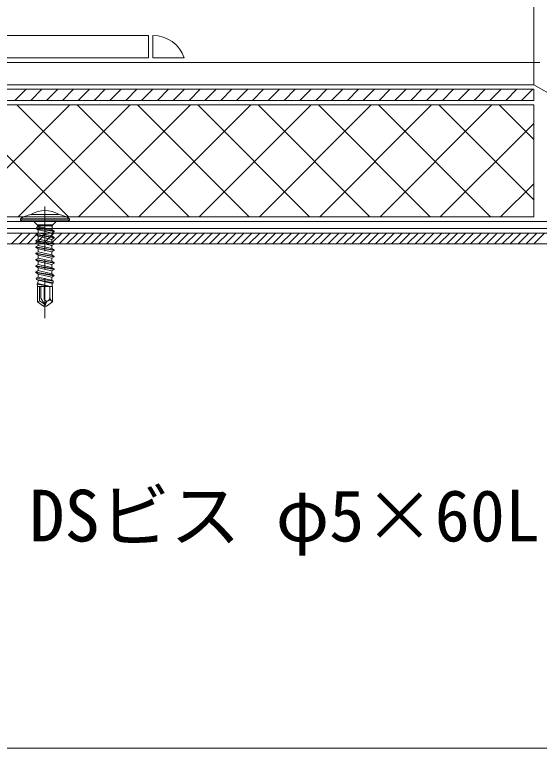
# Model space of a CAD drawing. Units: millimetres, scale not verified. Extents: x -840 to 840, y -594 to 594.
# Drawn here: x -273.5 to -156.3, y -385.8 to -222 of the extents above; entities that cross this region are included whole.
import ezdxf
from ezdxf.enums import TextEntityAlignment as Align

# ---------------------------------------------------------------- set-up
doc = ezdxf.new("R2010")
doc.units = ezdxf.units.MM
doc.header["$LTSCALE"] = 2
doc.linetypes.add('CHAIN1', pattern=[8, 5, -1, 1, -1])
for name, color, linetype, lineweight in [('0-0_鋼材(受け鋼鈑)', 7, 'Continuous', 9), ('0-3_文字', 5, 'Continuous', 9), ('0-7_部材(ﾋﾞｽ類)', 7, 'Continuous', 9), ('0-8_中心線', 2, 'CHAIN1', 9), ('0-A_断熱材', 4, 'Continuous', 9), ('0-B_IBｼｰﾄ', 4, 'Continuous', 9), ('0-C_部材(積層鋼板)', 4, 'Continuous', 9), ('0-D_IBリキッド', 7, 'Continuous', 9), ('0-E_寸法線', 7, 'Continuous', 9)]:
    doc.layers.add(name, color=color, linetype=linetype, lineweight=lineweight)
doc.styles.add('ＭＳ ゴシック', font='')
doc.styles.get('ＭＳ ゴシック').set_extended_font_data('MS Gothic')

msp = doc.modelspace()

# ---------------------------------------------------------------- linework, layer by layer
at = {"layer": '0-0_鋼材(受け鋼鈑)'}
for p, q in [((-338.652, -270.754), (-147.557, -270.754)), ((-274.195, -273.154), (-271.795, -270.754)), ((-272.427, -273.154), (-270.027, -270.754)), ((-263.588, -273.154), (-261.188, -270.754)), ((-261.82, -273.154), (-259.42, -270.754)), ((-260.053, -273.154), (-257.653, -270.754)), ((-258.285, -273.154), (-255.885, -270.754)), ((-256.517, -273.154), (-254.117, -270.754)), ((-254.749, -273.154), (-252.349, -270.754)), ((-252.982, -273.154), (-250.582, -270.754)), ((-251.214, -273.154), (-248.814, -270.754)), ((-249.446, -273.154), (-247.046, -270.754)), ((-247.678, -273.154), (-245.278, -270.754)), ((-245.911, -273.154), (-243.511, -270.754)), ((-244.143, -273.154), (-241.743, -270.754)), ((-242.375, -273.154), (-239.975, -270.754)), ((-240.607, -273.154), (-238.207, -270.754)), ((-238.839, -273.154), (-236.439, -270.754)), ((-237.072, -273.154), (-234.672, -270.754)), ((-235.304, -273.154), (-232.904, -270.754)), ((-233.536, -273.154), (-231.136, -270.754)), ((-231.768, -273.154), (-229.368, -270.754)), ((-230.001, -273.154), (-227.601, -270.754)), ((-228.233, -273.154), (-225.833, -270.754)), ((-226.465, -273.154), (-224.065, -270.754)), ((-224.697, -273.154), (-222.297, -270.754)), ((-222.93, -273.154), (-220.53, -270.754)), ((-221.162, -273.154), (-218.762, -270.754)), ((-219.394, -273.154), (-216.994, -270.754)), ((-217.626, -273.154), (-215.226, -270.754)), ((-215.858, -273.154), (-213.458, -270.754)), ((-214.091, -273.154), (-211.691, -270.754)), ((-212.323, -273.154), (-209.923, -270.754)), ((-210.555, -273.154), (-208.155, -270.754)), ((-208.787, -273.154), (-206.387, -270.754)), ((-207.02, -273.154), (-204.62, -270.754)), ((-205.252, -273.154), (-202.852, -270.754)), ((-203.484, -273.154), (-201.084, -270.754)), ((-201.716, -273.154), (-199.316, -270.754)), ((-199.949, -273.154), (-197.549, -270.754)), ((-198.181, -273.154), (-195.781, -270.754)), ((-196.413, -273.154), (-194.013, -270.754)), ((-194.645, -273.154), (-192.245, -270.754)), ((-192.878, -273.154), (-190.478, -270.754)), ((-191.11, -273.154), (-188.71, -270.754)), ((-189.342, -273.154), (-186.942, -270.754)), ((-187.574, -273.154), (-185.174, -270.754)), ((-185.806, -273.154), (-183.406, -270.754)), ((-184.039, -273.154), (-181.639, -270.754)), ((-182.271, -273.154), (-179.871, -270.754)), ((-180.503, -273.154), (-178.103, -270.754)), ((-178.735, -273.154), (-176.335, -270.754)), ((-176.968, -273.154), (-174.568, -270.754)), ((-175.2, -273.154), (-172.8, -270.754)), ((-173.432, -273.154), (-171.032, -270.754)), ((-171.664, -273.154), (-169.264, -270.754)), ((-169.897, -273.154), (-167.497, -270.754)), ((-168.129, -273.154), (-165.729, -270.754)), ((-166.361, -273.154), (-163.961, -270.754)), ((-164.593, -273.154), (-162.193, -270.754)), ((-162.825, -273.154), (-160.425, -270.754)), ((-161.058, -273.154), (-158.658, -270.754)), ((-159.29, -273.154), (-156.89, -270.754)), ((-157.522, -273.154), (-155.122, -270.754)), ((-338.652, -273.154), (-147.557, -273.154))]:
    msp.add_line(p, q, dxfattribs=at)
at = {"layer": '0-0_鋼材(受け鋼鈑)', "color": 2}
msp.add_lwpolyline([(-143.057, -269.754), (-290.057, -269.754), (-290.057, -268.154), (-143.057, -268.154)], close=True, dxfattribs=at)
at = {"layer": '0-0_鋼材(受け鋼鈑)'}
for points in [[(-311.783, -271.648), (-311.783, -272.58), (-311.19, -272.897), (-311.64, -273.154), (-268.22, -273.154), (-268.22, -272.861), (-268.22, -272.861), (-268.795, -272.529), (-268.795, -272.429), (-268.22, -272.097), (-268.22, -272.097), (-268.22, -271.451), (-268.22, -271.451), (-268.795, -271.119), (-268.795, -271.019), (-268.336, -270.754), (-311.783, -270.754), (-311.783, -270.992), (-311.19, -271.31)], [(-268.336, -270.754), (-268.795, -271.019), (-268.795, -271.019), (-266.72, -271.372), (-266.72, -271.04), (-267.935, -270.754)], [(-268.795, -271.019), (-268.795, -271.119), (-268.795, -271.119), (-266.72, -271.472), (-266.72, -271.372), (-268.795, -271.019)], [(-268.795, -271.119), (-268.22, -271.451), (-266.72, -271.804), (-266.72, -271.472), (-268.795, -271.119)], [(-268.22, -271.451), (-268.22, -272.097), (-268.22, -272.097), (-266.72, -272.45), (-266.72, -271.804), (-268.22, -271.451)], [(-267.935, -270.754), (-266.72, -271.04), (-266.72, -270.754)], [(-265.22, -271.392), (-265.22, -270.754), (-266.72, -270.754), (-266.72, -271.04)], [(-266.72, -271.372), (-264.645, -271.724), (-265.22, -271.392), (-266.72, -271.04)], [(-264.645, -271.824), (-264.645, -271.724), (-266.72, -271.372), (-266.72, -271.472)], [(-264.645, -271.824), (-266.72, -271.472), (-266.72, -271.804), (-265.22, -272.156)], [(-265.22, -272.802), (-265.22, -272.156), (-266.72, -271.804), (-266.72, -272.45)], [(-264.645, -273.134), (-264.645, -273.154), (-147.557, -273.154), (-147.557, -270.754), (-265.22, -270.754), (-265.22, -270.746), (-265.22, -271.392), (-264.645, -271.724), (-264.645, -271.824), (-265.22, -272.156), (-265.22, -272.802)], [(-268.22, -272.097), (-268.795, -272.429), (-268.795, -272.429), (-266.72, -272.782), (-266.72, -272.45)], [(-268.795, -272.429), (-268.795, -272.529), (-268.795, -272.529), (-266.72, -272.882), (-266.72, -272.782), (-268.795, -272.429)], [(-268.795, -272.529), (-268.22, -272.861), (-266.973, -273.154), (-266.72, -273.154), (-266.72, -272.882), (-268.795, -272.529)], [(-268.22, -272.861), (-268.22, -273.154), (-266.973, -273.154), (-268.22, -272.861)], [(-264.645, -273.134), (-265.22, -272.802), (-266.72, -272.45), (-266.72, -272.782)], [(-264.645, -273.154), (-264.645, -273.134), (-266.72, -272.782), (-266.72, -272.882), (-265.116, -273.154)], [(-265.116, -273.154), (-266.72, -272.882), (-266.72, -273.154)]]:
    msp.add_lwpolyline(points, close=True, dxfattribs=at)
for points in [[(-270.659, -273.154), (-268.687, -271.182), (-268.649, -271.144), (-268.564, -271.059), (-268.259, -270.754)], [(-268.891, -273.154), (-268.46, -272.723), (-268.343, -272.606), (-268.258, -272.521), (-267.908, -272.171), (-267.385, -271.648), (-267.138, -271.401), (-267.053, -271.315), (-266.766, -271.029), (-266.72, -270.983), (-266.491, -270.754)], [(-267.124, -273.154), (-267.095, -273.126), (-266.832, -272.863), (-266.747, -272.777), (-266.72, -272.751), (-266.477, -272.507), (-265.953, -271.984), (-265.627, -271.658), (-265.541, -271.572), (-265.335, -271.365), (-265.22, -271.251), (-264.724, -270.754)], [(-265.356, -273.154), (-265.321, -273.12), (-265.236, -273.034), (-265.083, -272.882), (-262.956, -270.754)]]:
    msp.add_lwpolyline(points, dxfattribs=at)
at = {"layer": '0-7_部材(ﾋﾞｽ類)'}
for p, q in [((-269.87, -266.598), (-263.57, -266.598)), ((-272.22, -267.554), (-272.22, -267.854)), ((-261.22, -267.554), (-272.22, -267.554)), ((-261.22, -267.854), (-272.22, -267.854)), ((-272.22, -267.854), (-271.863, -268.154)), ((-261.578, -268.154), (-271.863, -268.154)), ((-268.547, -268.808), (-269.054, -268.301)), ((-264.387, -268.301), (-264.894, -268.808)), ((-261.22, -267.854), (-261.578, -268.154)), ((-261.22, -267.554), (-261.22, -267.854)), ((-268.543, -269.464), (-268.637, -269.801)), ((-264.645, -270.414), (-268.637, -269.801)), ((-268.637, -269.801), (-268.244, -270.028)), ((-268.543, -269.464), (-268.293, -269.32)), ((-264.645, -270.314), (-268.543, -269.464)), ((-265.04, -268.954), (-268.4, -268.954)), ((-265.04, -268.954), (-268.4, -268.954)), ((-268.4, -269.161), (-265.04, -269.161)), ((-268.304, -269.161), (-268.293, -269.32)), ((-268.293, -269.32), (-265.195, -269.997)), ((-268.244, -270.028), (-268.22, -270.364)), ((-266.846, -270.364), (-268.244, -270.028)), ((-265.719, -269.161), (-265.145, -269.293)), ((-265.145, -269.293), (-265.195, -269.997)), ((-264.645, -270.314), (-265.195, -269.997)), ((-265.04, -269.161), (-265.145, -269.293)), ((-268.795, -271.019), (-268.22, -270.687)), ((-264.645, -271.724), (-268.795, -271.019)), ((-268.795, -271.019), (-268.795, -271.119)), ((-264.645, -271.824), (-268.795, -271.119)), ((-268.795, -271.119), (-268.22, -271.451)), ((-268.22, -270.364), (-268.22, -270.687)), ((-268.22, -270.687), (-265.22, -271.392)), ((-268.22, -271.451), (-265.22, -272.156)), ((-268.22, -271.451), (-268.22, -272.097)), ((-266.846, -270.364), (-265.22, -270.746)), ((-264.645, -270.414), (-265.22, -270.746)), ((-265.22, -270.746), (-265.22, -271.392)), ((-264.645, -271.724), (-265.22, -271.392)), ((-264.645, -270.314), (-264.645, -270.414)), ((-264.645, -271.724), (-264.645, -271.824)), ((-268.795, -272.429), (-268.22, -272.097)), ((-264.645, -273.134), (-268.795, -272.429)), ((-268.795, -272.429), (-268.795, -272.529)), ((-264.645, -273.234), (-268.795, -272.529)), ((-268.795, -272.529), (-268.22, -272.861)), ((-268.22, -272.097), (-265.22, -272.802)), ((-268.22, -272.861), (-265.22, -273.566)), ((-268.22, -272.861), (-268.22, -273.507)), ((-264.645, -271.824), (-265.22, -272.156)), ((-265.22, -272.156), (-265.22, -272.802)), ((-264.645, -273.134), (-265.22, -272.802)), ((-264.645, -273.234), (-265.22, -273.566)), ((-264.645, -273.134), (-264.645, -273.234)), ((-268.795, -273.839), (-268.22, -273.507)), ((-264.645, -274.544), (-268.795, -273.839)), ((-268.795, -273.839), (-268.795, -273.939)), ((-264.645, -274.644), (-268.795, -273.939)), ((-268.795, -273.939), (-268.22, -274.271)), ((-268.795, -275.249), (-268.22, -274.917)), ((-268.22, -273.507), (-265.22, -274.212)), ((-268.22, -274.271), (-265.22, -274.976)), ((-268.22, -274.271), (-268.22, -274.917)), ((-268.22, -274.917), (-265.22, -275.622)), ((-265.22, -273.566), (-265.22, -274.212)), ((-264.645, -274.544), (-265.22, -274.212)), ((-264.645, -274.644), (-265.22, -274.976)), ((-265.22, -274.976), (-265.22, -275.622)), ((-264.645, -274.544), (-264.645, -274.644)), ((-264.645, -275.954), (-268.795, -275.249)), ((-268.795, -275.249), (-268.795, -275.349)), ((-264.645, -276.054), (-268.795, -275.349)), ((-268.795, -275.349), (-268.22, -275.681)), ((-268.795, -276.659), (-268.22, -276.327)), ((-264.645, -277.364), (-268.795, -276.659)), ((-268.795, -276.659), (-268.795, -276.759)), ((-268.22, -275.681), (-265.22, -276.386)), ((-268.22, -275.681), (-268.22, -276.327)), ((-268.22, -276.327), (-265.22, -277.032)), ((-264.645, -275.954), (-265.22, -275.622)), ((-264.645, -276.054), (-265.22, -276.386)), ((-265.22, -276.386), (-265.22, -277.032)), ((-264.645, -275.954), (-264.645, -276.054)), ((-264.645, -277.464), (-268.795, -276.759)), ((-268.795, -276.759), (-268.22, -277.091)), ((-268.795, -278.069), (-268.22, -277.737)), ((-264.645, -278.774), (-268.795, -278.069)), ((-268.795, -278.069), (-268.795, -278.169)), ((-264.645, -278.874), (-268.795, -278.169)), ((-268.795, -278.169), (-268.22, -278.501)), ((-268.22, -277.091), (-265.22, -277.796)), ((-268.22, -277.091), (-268.22, -277.737)), ((-268.22, -277.737), (-265.22, -278.442)), ((-264.645, -277.364), (-265.22, -277.032)), ((-264.645, -277.464), (-265.22, -277.796)), ((-265.22, -277.796), (-265.22, -278.442)), ((-264.645, -277.364), (-264.645, -277.464)), ((-268.795, -279.479), (-268.22, -279.147)), ((-264.688, -280.159), (-268.795, -279.479)), ((-268.795, -279.479), (-268.795, -279.579)), ((-264.71, -280.322), (-268.795, -279.579)), ((-268.795, -279.579), (-268.223, -279.91)), ((-268.223, -279.91), (-268.246, -280.572)), ((-268.223, -279.91), (-265.193, -280.601)), ((-268.22, -278.501), (-265.22, -279.206)), ((-268.22, -278.501), (-268.22, -279.147)), ((-268.22, -279.147), (-265.22, -279.852)), ((-264.645, -278.774), (-265.22, -278.442)), ((-264.645, -278.874), (-265.22, -279.206)), ((-265.22, -279.834), (-265.22, -279.206)), ((-265.22, -279.834), (-265.22, -279.852)), ((-264.688, -280.159), (-265.22, -279.852)), ((-264.645, -278.774), (-264.645, -278.874)), ((-268.665, -280.814), (-268.246, -280.572)), ((-264.863, -281.469), (-268.665, -280.814)), ((-268.665, -280.814), (-268.629, -281.085)), ((-264.913, -281.849), (-268.629, -281.085)), ((-268.629, -281.085), (-268.271, -281.292)), ((-268.271, -281.292), (-268.296, -282.011)), ((-268.271, -281.292), (-265.145, -281.983)), ((-268.246, -280.572), (-265.169, -281.292)), ((-264.71, -280.322), (-265.193, -280.601)), ((-265.193, -280.601), (-265.169, -281.292)), ((-264.863, -281.469), (-265.169, -281.292)), ((-264.863, -281.469), (-264.913, -281.849)), ((-264.688, -280.159), (-264.71, -280.322)), ((-268.491, -282.124), (-268.296, -282.011)), ((-265.691, -282.654), (-268.491, -282.124)), ((-268.491, -282.124), (-268.426, -282.613)), ((-268.245, -282.654), (-268.426, -282.613)), ((-268.426, -282.613), (-268.354, -282.654)), ((-268.42, -282.654), (-268.42, -286.137)), ((-268.42, -282.654), (-265.02, -282.654)), ((-268.296, -282.011), (-265.457, -282.654)), ((-267.92, -285.876), (-267.92, -282.654)), ((-267.62, -285.249), (-267.62, -282.654)), ((-266.92, -285.491), (-266.92, -282.654)), ((-265.62, -285.101), (-265.62, -282.654)), ((-264.913, -281.849), (-265.145, -281.983)), ((-265.145, -281.983), (-265.122, -282.654)), ((-265.02, -282.654), (-265.02, -286.137)), ((-267.92, -285.876), (-268.42, -286.137)), ((-267.081, -287.074), (-268.42, -286.137)), ((-266.809, -286.655), (-267.92, -285.876)), ((-267.62, -285.249), (-266.809, -286.655)), ((-266.771, -285.75), (-266.92, -285.491)), ((-266.013, -285.855), (-266.081, -285.903)), ((-265.269, -285.906), (-265.02, -286.137)), ((-267.081, -287.074), (-266.809, -286.655)), ((-266.72, -287.154), (-267.081, -287.074)), ((-266.809, -286.655), (-266.72, -287.154)), ((-266.622, -286.713), (-266.72, -287.154))]:
    msp.add_line(p, q, dxfattribs=at)
msp.add_lwpolyline([(-265.02, -286.137), (-266.359, -287.074), (-266.72, -287.154)], dxfattribs=at)
for centre, radius, start, end in [((-268.643, -272.982), 6.5, 100.88238, 123.38979), ((-266.72, -272.054), 6.3, 60.00001, 119.99999), ((-264.797, -272.982), 6.5, 56.61021, 79.11762), ((-269.407, -268.654), 0.5, 45, 90), ((-264.033, -268.654), 0.5, 90, 135), ((-268.9, -269.161), 0.5, 0, 45), ((-264.54, -269.161), 0.5, 135, 180), ((-267.935, -286.422), 1.344, 347.5, 30), ((-266.356, -285.511), 0.479, 210, 305), ((-265.31, -287.004), 1.344, 125, 167.5), ((-266.541, -285.101), 0.921, 305, 0), ((-265.672, -286.341), 0.594, 47.15433, 125), ((-264.522, -285.101), 1.099, 180, 227.15433)]:
    msp.add_arc(centre, radius, start, end, dxfattribs=at)
at = {"layer": '0-8_中心線'}
msp.add_line((-266.72, -264.804), (-266.72, -289.754), dxfattribs=at)
at = {"layer": '0-A_断熱材', "color": 7}
for p, q in [((-261.493, -267.154), (-286.493, -242.154)), ((-286.19, -267.154), (-261.19, -242.154)), ((-248.022, -267.154), (-273.022, -242.154)), ((-272.72, -267.154), (-247.72, -242.154)), ((-234.552, -267.154), (-259.552, -242.154)), ((-259.249, -267.154), (-234.249, -242.154)), ((-221.082, -267.154), (-246.082, -242.154)), ((-245.779, -267.154), (-220.779, -242.154)), ((-207.611, -267.154), (-232.611, -242.154)), ((-232.308, -267.154), (-207.308, -242.154)), ((-194.141, -267.154), (-219.141, -242.154)), ((-218.838, -267.154), (-193.838, -242.154)), ((-180.67, -267.154), (-205.67, -242.154)), ((-205.368, -267.154), (-180.368, -242.154)), ((-167.2, -267.154), (-192.2, -242.154)), ((-191.897, -267.154), (-166.897, -242.154)), ((-157.557, -263.327), (-178.73, -242.154)), ((-157.557, -249.856), (-165.259, -242.154)), ((-178.427, -267.154), (-157.557, -246.285)), ((-164.956, -267.154), (-157.557, -259.755))]:
    msp.add_line(p, q, dxfattribs=at)
for points in [[(-157.557, -242.154), (-157.557, -267.154), (-290.057, -267.154), (-290.057, -242.154)], [(-157.557, -242.154), (-290.057, -242.154), (-290.057, -267.154), (-157.557, -267.154)]]:
    msp.add_lwpolyline(points, close=True, dxfattribs=at)
at = {"layer": '0-B_IBｼｰﾄ', "color": 7}
for p, q in [((-283.995, -226.654), (-243.608, -226.654)), ((-243.608, -226.654), (-243.608, -231.654)), ((-286.881, -231.654), (-243.608, -231.654)), ((-156.218, -232.654), (-287.459, -232.654)), ((-157.571, -237.654), (-290.057, -237.654)), ((-157.546, -237.661), (-149.002, -242.594))]:
    msp.add_line(p, q, dxfattribs=at)
msp.add_arc((-157.571, -237.704), 0.05, 60, 90, dxfattribs=at)
at = {"layer": '0-C_部材(積層鋼板)'}
for p, q in [((-273.424, -241.154), (-270.924, -238.654)), ((-269.888, -241.154), (-267.388, -238.654)), ((-266.353, -241.154), (-263.853, -238.654)), ((-262.817, -241.154), (-260.317, -238.654)), ((-259.282, -241.154), (-256.782, -238.654)), ((-255.746, -241.154), (-253.246, -238.654)), ((-252.211, -241.154), (-249.711, -238.654)), ((-248.675, -241.154), (-246.175, -238.654)), ((-245.14, -241.154), (-242.64, -238.654)), ((-241.604, -241.154), (-239.104, -238.654)), ((-238.069, -241.154), (-235.569, -238.654)), ((-234.533, -241.154), (-232.033, -238.654)), ((-230.998, -241.154), (-228.498, -238.654)), ((-227.462, -241.154), (-224.962, -238.654)), ((-223.926, -241.154), (-221.426, -238.654)), ((-220.391, -241.154), (-217.891, -238.654)), ((-216.855, -241.154), (-214.355, -238.654)), ((-213.32, -241.154), (-210.82, -238.654)), ((-209.784, -241.154), (-207.284, -238.654)), ((-206.249, -241.154), (-203.749, -238.654)), ((-202.713, -241.154), (-200.213, -238.654)), ((-199.178, -241.154), (-196.678, -238.654)), ((-195.642, -241.154), (-193.142, -238.654)), ((-192.107, -241.154), (-189.607, -238.654)), ((-188.571, -241.154), (-186.071, -238.654)), ((-185.036, -241.154), (-182.536, -238.654)), ((-181.5, -241.154), (-179, -238.654)), ((-177.965, -241.154), (-175.465, -238.654)), ((-174.429, -241.154), (-171.929, -238.654)), ((-170.893, -241.154), (-168.393, -238.654)), ((-167.358, -241.154), (-164.858, -238.654)), ((-163.822, -241.154), (-161.322, -238.654)), ((-160.287, -241.154), (-157.787, -238.654))]:
    msp.add_line(p, q, dxfattribs=at)
at = {"layer": '0-C_部材(積層鋼板)', "color": 7}
msp.add_line((-157.557, -241.154), (-290.057, -241.154), dxfattribs=at)
at = {"layer": '0-C_部材(積層鋼板)'}
msp.add_lwpolyline([(-157.557, -241.154), (-157.557, -238.654), (-290.057, -238.654), (-290.057, -241.154)], close=True, dxfattribs=at)
at = {"layer": '0-C_部材(積層鋼板)', "color": 7}
msp.add_lwpolyline([(-157.557, -241.154), (-157.557, -238.654), (-290.057, -238.654), (-290.057, -241.154)], dxfattribs=at)
at = {"layer": '0-D_IBリキッド'}
for p in [(-242.608, -226.654), (-235.608, -231.654)]:
    msp.add_line(p, (-242.608, -231.654), dxfattribs=at)
msp.add_arc((-242.608, -234.054), 7.4, 18.92464, 90, dxfattribs=at)
at = {"layer": '0-E_寸法線'}
for p, q in [((-157.557, -237.654), (-157.557, -76.654)), ((-409.057, -385.754), (326.943, -385.754))]:
    msp.add_line(p, q, dxfattribs=at)

# ---------------------------------------------------------------- texts
at = {"layer": '0-3_文字', "color": 7, "style": 'ＭＳ ゴシック'}
msp.add_text('DSビス φ5×60L', height=11.54, dxfattribs=at).set_placement((-270.207, -343.049), align=Align.BOTTOM_LEFT)

doc.saveas('drawing.dxf')
